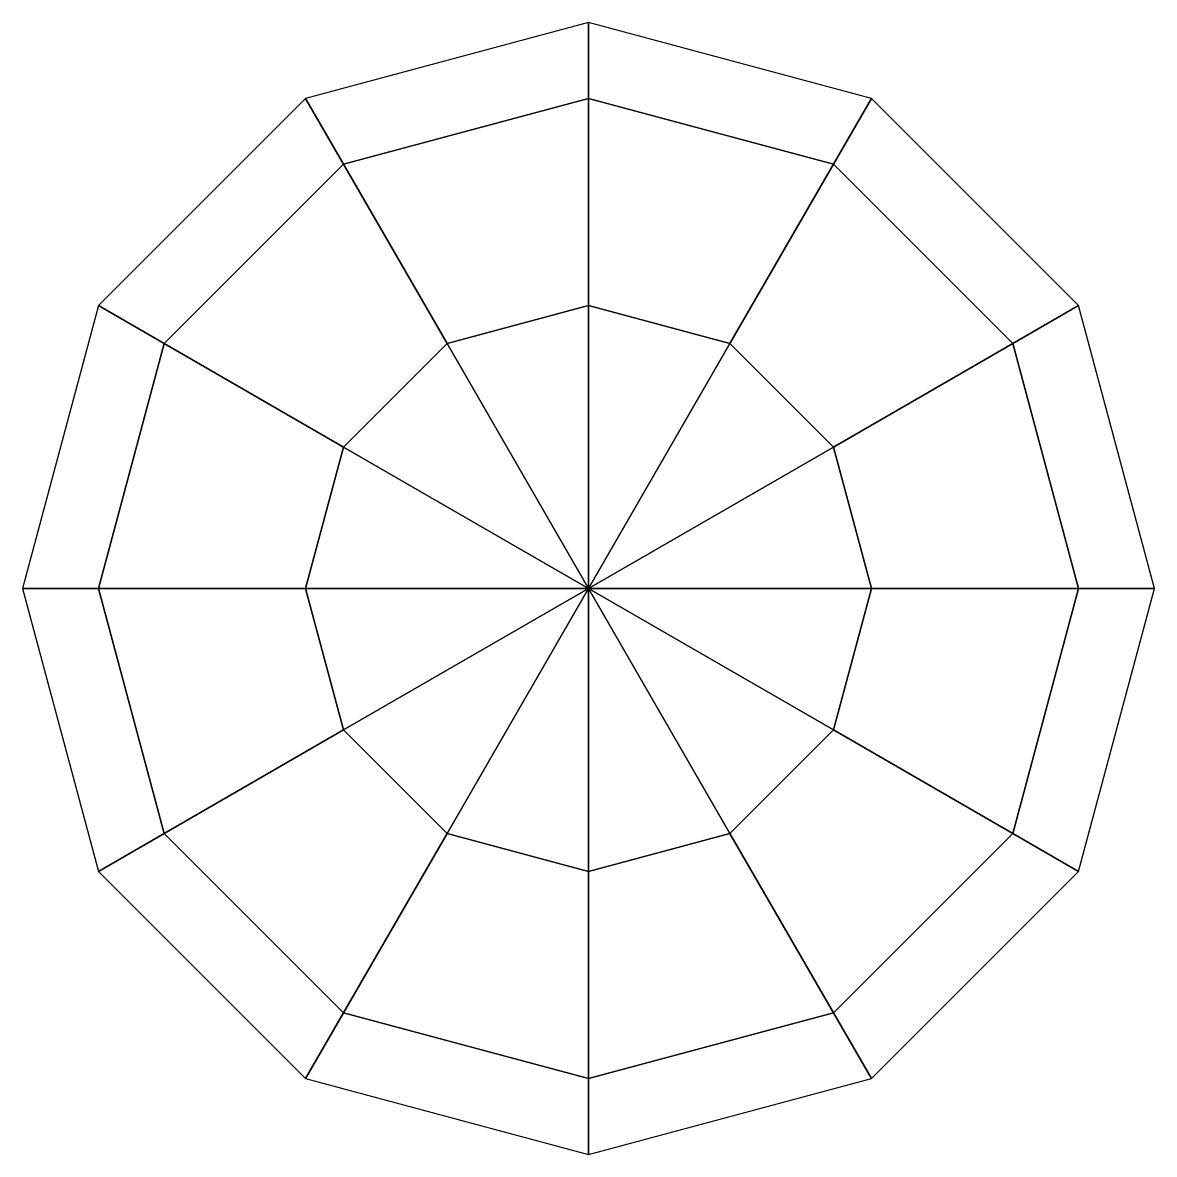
# Model space of a CAD drawing. Extents: x -0.59 to 0.59, y -0.59 to 0.59.
import ezdxf

# ---------------------------------------------------------------- set-up
doc = ezdxf.new("R2010")
doc.units = 0
doc.layers.add('TURRET', color=2, linetype='CONTINUOUS')

msp = doc.modelspace()

# ---------------------------------------------------------------- linework, layer by layer
at = {"layer": 'TURRET'}
for points in [[(0, 0.511, 2.365), (0, 0.59, 2.07), (-0.295, 0.511, 2.07), (-0.2555, 0.4425, 2.365)], [(0.2555, 0.4425, 2.365), (0.295, 0.511, 2.07), (0, 0.59, 2.07), (0, 0.511, 2.365)], [(-0.2555, 0.4425, 2.365), (-0.295, 0.511, 2.07), (-0.511, 0.295, 2.07), (-0.4425, 0.2555, 2.365)], [(0, 0.295, 2.581), (0, 0.511, 2.365), (-0.2555, 0.4425, 2.365), (-0.1475, 0.2555, 2.581)], [(0.1475, 0.2555, 2.581), (0.2555, 0.4425, 2.365), (0, 0.511, 2.365), (0, 0.295, 2.581)], [(0.4425, 0.2555, 2.365), (0.511, 0.295, 2.07), (0.295, 0.511, 2.07), (0.2555, 0.4425, 2.365)], [(-0.1475, 0.2555, 2.581), (-0.2555, 0.4425, 2.365), (-0.4425, 0.2555, 2.365), (-0.2555, 0.1475, 2.581)], [(0.2555, 0.1475, 2.581), (0.4425, 0.2555, 2.365), (0.2555, 0.4425, 2.365), (0.1475, 0.2555, 2.581)], [(-0.4425, 0.2555, 2.365), (-0.511, 0.295, 2.07), (-0.59, 0, 2.07), (-0.511, 0, 2.365)], [(0, 0, 2.66), (0, 0.295, 2.581), (-0.1475, 0.2555, 2.581), (0, 0, 2.66)], [(0, 0, 2.66), (0.1475, 0.2555, 2.581), (0, 0.295, 2.581), (0, 0, 2.66)], [(0.511, 0, 2.365), (0.59, 0, 2.07), (0.511, 0.295, 2.07), (0.4425, 0.2555, 2.365)], [(-0.2555, 0.1475, 2.581), (-0.4425, 0.2555, 2.365), (-0.511, 0, 2.365), (-0.295, 0, 2.581)], [(0, 0, 2.66), (-0.1475, 0.2555, 2.581), (-0.2555, 0.1475, 2.581), (0, 0, 2.66)], [(0, 0, 2.66), (0.2555, 0.1475, 2.581), (0.1475, 0.2555, 2.581), (0, 0, 2.66)], [(0.295, 0, 2.581), (0.511, 0, 2.365), (0.4425, 0.2555, 2.365), (0.2555, 0.1475, 2.581)], [(0, 0, 2.66), (-0.2555, 0.1475, 2.581), (-0.295, 0, 2.581), (0, 0, 2.66)], [(0, 0, 2.66), (0.295, 0, 2.581), (0.2555, 0.1475, 2.581), (0, 0, 2.66)], [(-0.511, 0, 2.365), (-0.59, 0, 2.07), (-0.511, -0.295, 2.07), (-0.4425, -0.2555, 2.365)], [(-0.295, 0, 2.581), (-0.511, 0, 2.365), (-0.4425, -0.2555, 2.365), (-0.2555, -0.1475, 2.581)], [(0, 0, 2.66), (-0.295, 0, 2.581), (-0.2555, -0.1475, 2.581), (0, 0, 2.66)], [(0, 0, 2.66), (-0.2555, -0.1475, 2.581), (-0.1475, -0.2555, 2.581), (0, 0, 2.66)], [(0, 0, 2.66), (-0.1475, -0.2555, 2.581), (0, -0.295, 2.581), (0, 0, 2.66)], [(0, 0, 2.66), (0, -0.295, 2.581), (0.1475, -0.2555, 2.581), (0, 0, 2.66)], [(0, 0, 2.66), (0.1475, -0.2555, 2.581), (0.2555, -0.1475, 2.581), (0, 0, 2.66)], [(0, 0, 2.66), (0.2555, -0.1475, 2.581), (0.295, 0, 2.581), (0, 0, 2.66)], [(0.2555, -0.1475, 2.581), (0.4425, -0.2555, 2.365), (0.511, 0, 2.365), (0.295, 0, 2.581)], [(0.4425, -0.2555, 2.365), (0.511, -0.295, 2.07), (0.59, 0, 2.07), (0.511, 0, 2.365)], [(-0.2555, -0.1475, 2.581), (-0.4425, -0.2555, 2.365), (-0.2555, -0.4425, 2.365), (-0.1475, -0.2555, 2.581)], [(0.1475, -0.2555, 2.581), (0.2555, -0.4425, 2.365), (0.4425, -0.2555, 2.365), (0.2555, -0.1475, 2.581)], [(-0.4425, -0.2555, 2.365), (-0.511, -0.295, 2.07), (-0.295, -0.511, 2.07), (-0.2555, -0.4425, 2.365)], [(-0.1475, -0.2555, 2.581), (-0.2555, -0.4425, 2.365), (0, -0.511, 2.365), (0, -0.295, 2.581)], [(0, -0.295, 2.581), (0, -0.511, 2.365), (0.2555, -0.4425, 2.365), (0.1475, -0.2555, 2.581)], [(0.2555, -0.4425, 2.365), (0.295, -0.511, 2.07), (0.511, -0.295, 2.07), (0.4425, -0.2555, 2.365)], [(-0.2555, -0.4425, 2.365), (-0.295, -0.511, 2.07), (0, -0.59, 2.07), (0, -0.511, 2.365)], [(0, -0.511, 2.365), (0, -0.59, 2.07), (0.295, -0.511, 2.07), (0.2555, -0.4425, 2.365)]]:
    msp.add_3dface(points, dxfattribs=at)

doc.saveas('drawing.dxf')
